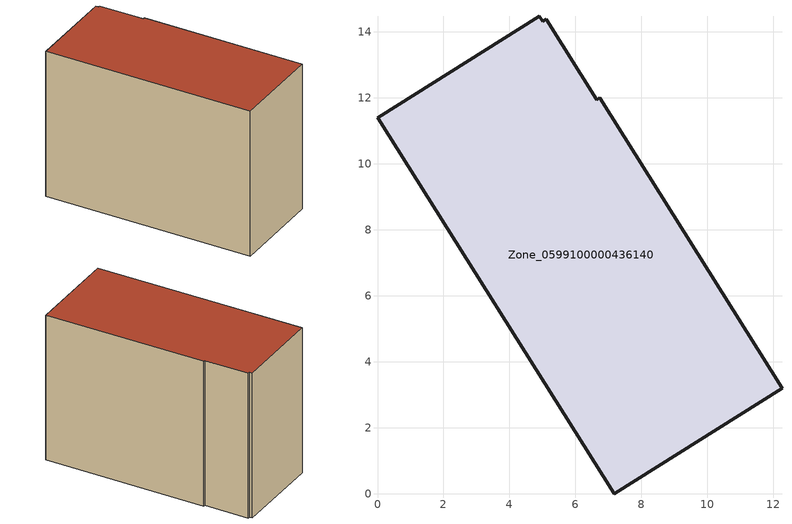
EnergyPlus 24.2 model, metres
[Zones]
Zone_0599100000436140
 floor ground (C_G): 5.11,14.38 6.64,11.94 6.73,12 12.26,3.19 7.17,0 0,11.4 4.9,14.48 5.01,14.32 z0
 wall outside (C_F): 4.9,14.48 0,11.4 7.17,0 12.26,3.19 6.73,12 6.64,11.94 5.11,14.38 5.01,14.32 4.9,14.48 z0:9.66
 roof outside (C_R): 5.01,14.32 4.9,14.48 0,11.4 7.17,0 12.26,3.19 6.73,12 6.64,11.94 5.11,14.38 z9.66
[BUILDING]
Pand.0599100000436140: North Axis=0; Terrain=City; Loads Convergence Tolerance Value=0.04; Temperature Convergence Tolerance Value=0.4; Solar Distribution=FullExterior; Maximum Number of Warmup Days=25; Minimum Number of Warmup Days=1
[Site:Location]
Rotterdam.The.Hague.AP_ZH_NLD Design_Conditions: Latitude=51.96; Longitude=4.45; Time Zone=1; Elevation=-4.5
[SITE:GROUNDTEMPERATURE:BUILDINGSURFACE]
18, 18, 18, 18, 18, 18, 18, 18, 18, 18, 18, 18
[MATERIAL] Thermal Absorptance=0.9; Solar Absorptance=0.7; Visible Absorptance=0.7
Name | Roughness | Thickness | Conductivity | Density | Specific Heat
G.TI.2006-2014 | MediumSmooth | 0.15 | 0.06 | 540 | 1210
F.TI.2006-2014 | Rough | 0.3 | 0.12 | 1920 | 840
R.TI.2006-2014 | MediumRough | 0.2 | 0.08 | 1500 | 1000
[CONSTRUCTION]
C_G: G.TI.2006-2014
C_F: F.TI.2006-2014
C_R: R.TI.2006-2014
[ZONE]
Zone_0599100000436140: Type=1; Multiplier=1; Ceiling Height=Autocalculate; Volume=Autocalculate; Floor Area=autocalculate; Part of Total Floor Area=Yes
[ZONEINFILTRATION:DESIGNFLOWRATE]
Infil_Zone_0599100000436140: Zone or ZoneList or Space or SpaceList=Zone_0599100000436140; Schedule=AlwaysOn; Design Flow Rate Calculation Method=Flow/Area; Flow Rate per Floor Area=0.0015; Constant Term Coefficient=1; Temperature Term Coefficient=0; Velocity Term Coefficient=0; Velocity Squared Term Coefficient=0
[HVACTEMPLATE:ZONE:IDEALLOADSAIRSYSTEM]
Zone_0599100000436140: Maximum Heating Supply Air Temperature=50; Minimum Cooling Supply Air Temperature=13; Maximum Heating Supply Air Humidity Ratio=0.0156; Minimum Cooling Supply Air Humidity Ratio=0.0077; Heating Limit=NoLimit; Cooling Limit=NoLimit; Dehumidification Control Type=ConstantSensibleHeatRatio; Cooling Sensible Heat Ratio=0.7; Dehumidification Setpoint=60; Humidification Control Type=None; Humidification Setpoint=30; Outdoor Air Method=None; Outdoor Air Flow Rate per Person=0.00944; Outdoor Air Flow Rate per Zone Floor Area=0; Outdoor Air Flow Rate per Zone=0; Demand Controlled Ventilation Type=None; Outdoor Air Economizer Type=NoEconomizer; Heat Recovery Type=None; Sensible Heat Recovery Effectiveness=0.7; Latent Heat Recovery Effectiveness=0.65
[ZONECONTROL:THERMOSTAT]
ThermostatControl_Zone_0599100000436140: Zone or ZoneList=Zone_0599100000436140; Control Type Schedule=DualSetpointControlType; Control 1=Thermostat_Zone_0599100000436140; Temperature Difference Between Cutout And Setpoint=0
[THERMOSTATSETPOINT:DUALSETPOINT]
Thermostat_Zone_0599100000436140: Heating Setpoint Temperature Schedule=HeatingSetpoint_Zone_0599100000436140; Cooling Setpoint Temperature Schedule=CoolingSetpoint_Zone_0599100000436140
[SCHEDULE:COMPACT]
HeatingSetpoint_Zone_0599100000436140: Through: 12/31, For: AllDays, Until: 24:00, 21
CoolingSetpoint_Zone_0599100000436140: Through: 12/31, For: AllDays, Until: 24:00, 24
DualSetpointControlType: Through: 12/31, For: AllDays, Until: 24:00, 4
AlwaysOn: Through: 12/31, For: AllDays, Until: 24:00, 1
